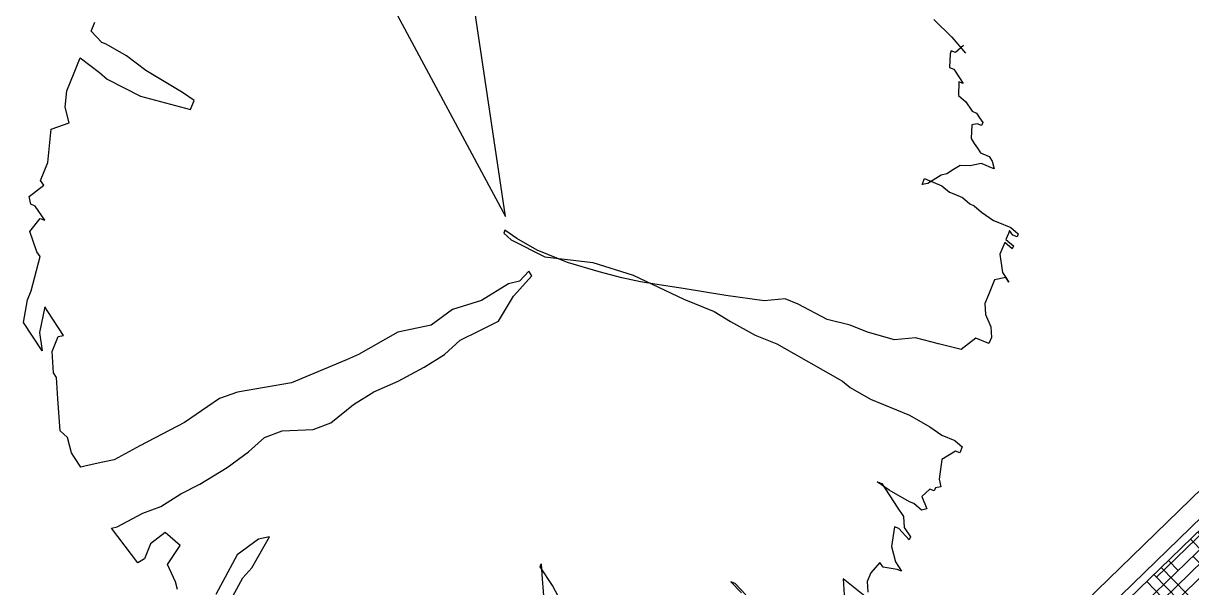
# Model space of a CAD drawing. Header units: millimetres. Extents: x 111 to 1506, y 14 to 566.
# Drawn here: x 239.371 to 241.536, y 168.206 to 169.252 of the extents above; entities that cross this region are included whole.
import ezdxf

# ---------------------------------------------------------------- set-up
doc = ezdxf.new("R2010")
doc.units = ezdxf.units.MM
doc.layers.add('fer', color=8, linetype='Continuous')
doc.layers.add('mobiliario', color=45, linetype='Continuous', lineweight=13)

# ---------------------------------------------------------------- blocks, each defined once
blk = doc.blocks.new('bloque1')
at = {"layer": 'mobiliario'}
h = blk.add_hatch(dxfattribs=at)
h.set_pattern_fill('HOUND', color=250, scale=0.2, style=0)
h.set_pattern_definition([(360, (2.309277, 33.903915), (0.05, 0.0125), [0.2, -0.1]), (90, (2.309277, 33.903915), (-0.0125, -0.05), [0.2, -0.1])])
h.paths.add_polyline_path([(257.0489, 18.2496), (257.0611, 18.2686), (257.0449, 18.3354), (257.0527, 18.3753), (256.878, 18.3753), (256.878, 18.0453), (257.1093, 18.0453), (257.0855, 18.1037), (257.0517, 18.116)])
h.paths.add_polyline_path([(257.5635, 18.3753), (257.399, 18.3753), (257.4541, 18.2459), (257.3762, 18.0997), (257.3589, 18.1041), (257.3462, 18.0453), (257.5635, 18.0453)])
at = {"layer": 'mobiliario', "color": 250}
for p, q in [((257.5985, 18.4103), (257.3507, 18.4103)), ((257.5735, 18.3853), (257.3947, 18.3853)), ((257.5635, 18.3753), (257.399, 18.3753))]:
    blk.add_line(p, q, dxfattribs=at)
blk = doc.blocks.new('A$C772F565F')
at = {"layer": 'mobiliario', "lineweight": 13, "xscale": 1.506646428533565, "yscale": 1.506646428533565, "zscale": 1.506646428533565}
blk.add_blockref('bloque1', (-385.6239, -26.38), dxfattribs=at)
blk = doc.blocks.new('tr')
at = {"layer": 'fer', "color": 97}
for p, q in [((1378.7648, 206.7174), (1378.7707, 206.7347)), ((1378.7648, 206.7174), (1378.7707, 206.7347)), ((1378.7707, 206.7347), (1378.7827, 206.7347)), ((1378.7707, 206.7347), (1378.7707, 206.7347)), ((1378.7707, 206.7347), (1378.7827, 206.7347)), ((1378.7707, 206.7347), (1378.7707, 206.7347)), ((1378.7827, 206.7347), (1378.7827, 206.7261)), ((1378.7827, 206.7347), (1378.7827, 206.7261)), ((1378.7827, 206.7261), (1378.8065, 206.7087)), ((1378.7827, 206.7261), (1378.7827, 206.7261)), ((1378.7827, 206.7261), (1378.8065, 206.7087)), ((1378.7827, 206.7261), (1378.7827, 206.7261)), ((1378.8422, 206.7174), (1378.8541, 206.7261)), ((1378.8422, 206.7174), (1378.8541, 206.7261)), ((1378.8541, 206.7261), (1378.86, 206.7174)), ((1378.8541, 206.7261), (1378.8541, 206.7261)), ((1378.8541, 206.7261), (1378.86, 206.7174)), ((1378.8541, 206.7261), (1378.8541, 206.7261)), ((1378.4553, 206.7001), (1378.4494, 206.6914)), ((1378.4494, 206.6914), (1378.4553, 206.7001)), ((1378.4553, 206.7001), (1378.4494, 206.6914)), ((1378.4494, 206.6914), (1378.4553, 206.7001)), ((1378.5268, 206.6827), (1378.5446, 206.7001)), ((1378.5268, 206.6827), (1378.5446, 206.7001)), ((1378.5446, 206.7001), (1378.5625, 206.7087)), ((1378.5446, 206.7001), (1378.5625, 206.7087)), ((1378.5446, 206.7001), (1378.5446, 206.7001)), ((1378.5446, 206.7001), (1378.5446, 206.7001)), ((1378.5625, 206.7087), (1378.5744, 206.7087)), ((1378.5625, 206.7087), (1378.5625, 206.7087)), ((1378.5625, 206.7087), (1378.5744, 206.7087)), ((1378.5625, 206.7087), (1378.5625, 206.7087)), ((1378.5744, 206.7087), (1378.5744, 206.6827)), ((1378.5744, 206.7087), (1378.5744, 206.7087)), ((1378.5744, 206.7087), (1378.5744, 206.6827)), ((1378.5744, 206.7087), (1378.5744, 206.7087)), ((1378.7648, 206.6914), (1378.7648, 206.7174)), ((1378.7648, 206.6914), (1378.7648, 206.7174)), ((1378.8065, 206.7087), (1378.8422, 206.7174)), ((1378.8065, 206.7087), (1378.8422, 206.7174)), ((1378.86, 206.7174), (1378.866, 206.7174)), ((1378.86, 206.7174), (1378.866, 206.7174)), ((1378.866, 206.7174), (1378.866, 206.7087)), ((1378.866, 206.7174), (1378.866, 206.7087)), ((1378.866, 206.7087), (1378.8838, 206.7001)), ((1378.866, 206.7087), (1378.8838, 206.7001)), ((1378.8838, 206.7001), (1378.9017, 206.7174)), ((1378.8838, 206.7001), (1378.9017, 206.7174)), ((1378.9017, 206.7174), (1378.9076, 206.7087)), ((1378.9017, 206.7174), (1378.9076, 206.7087)), ((1378.9076, 206.7087), (1378.9017, 206.6914)), ((1378.9076, 206.7087), (1378.9017, 206.6914)), ((1378.9493, 206.6914), (1378.9612, 206.7087)), ((1378.9493, 206.6914), (1378.9612, 206.7087)), ((1378.9671, 206.7087), (1378.9552, 206.6827)), ((1378.9671, 206.7087), (1378.9552, 206.6827)), ((1378.9612, 206.7087), (1378.9671, 206.7087)), ((1378.9612, 206.7087), (1378.9671, 206.7087)), ((1378.9909, 206.6827), (1379.0147, 206.7001)), ((1378.9909, 206.6827), (1379.0147, 206.7001)), ((1379.0147, 206.7001), (1379.0266, 206.7174)), ((1379.0147, 206.7001), (1379.0266, 206.7174)), ((1379.0266, 206.7174), (1379.0266, 206.7087)), ((1379.0266, 206.7174), (1379.0266, 206.7087)), ((1379.0266, 206.7087), (1379.0326, 206.6827)), ((1379.0266, 206.7087), (1379.0326, 206.6827)), ((1378.3601, 206.6654), (1378.3661, 206.6827)), ((1378.3601, 206.6654), (1378.3661, 206.6827)), ((1378.3661, 206.6827), (1378.372, 206.6827)), ((1378.3661, 206.6827), (1378.372, 206.6827)), ((1378.372, 206.6827), (1378.372, 206.6741)), ((1378.372, 206.6827), (1378.372, 206.6741)), ((1378.3839, 206.6654), (1378.3899, 206.6827)), ((1378.3839, 206.6654), (1378.3899, 206.6827)), ((1378.3958, 206.6827), (1378.3899, 206.6654)), ((1378.3899, 206.6827), (1378.3958, 206.6827)), ((1378.3958, 206.6827), (1378.3899, 206.6654)), ((1378.3899, 206.6827), (1378.3958, 206.6827)), ((1378.4137, 206.6654), (1378.4434, 206.6827)), ((1378.4137, 206.6654), (1378.4434, 206.6827)), ((1378.4434, 206.6827), (1378.4494, 206.6914)), ((1378.4434, 206.6827), (1378.4494, 206.6914)), ((1378.4494, 206.6914), (1378.4613, 206.6741)), ((1378.4494, 206.6914), (1378.4613, 206.6741)), ((1378.5089, 206.6741), (1378.5268, 206.6827)), ((1378.5089, 206.6741), (1378.5268, 206.6827)), ((1378.5744, 206.6827), (1378.6041, 206.6654)), ((1378.5744, 206.6827), (1378.6041, 206.6654)), ((1378.7588, 206.6654), (1378.7648, 206.6914)), ((1378.7588, 206.6654), (1378.7648, 206.6914)), ((1378.9017, 206.6827), (1378.8957, 206.6394)), ((1378.9017, 206.6827), (1378.8957, 206.6394)), ((1378.9017, 206.6914), (1378.9017, 206.6827)), ((1378.9017, 206.6914), (1378.9017, 206.6827)), ((1378.9195, 206.6654), (1378.9314, 206.6827)), ((1378.9195, 206.6654), (1378.9314, 206.6827)), ((1378.9314, 206.6827), (1378.9493, 206.6914)), ((1378.9314, 206.6827), (1378.9493, 206.6914)), ((1378.9552, 206.6741), (1378.9909, 206.6827)), ((1378.9552, 206.6827), (1378.9552, 206.6741)), ((1378.9552, 206.6741), (1378.9909, 206.6827)), ((1378.9552, 206.6827), (1378.9552, 206.6741)), ((1379.0326, 206.6827), (1379.0266, 206.6741)), ((1379.0326, 206.6827), (1379.0266, 206.6741)), ((1379.0981, 206.6827), (1379.0802, 206.6221)), ((1379.0981, 206.6827), (1379.0802, 206.6221)), ((1378.3601, 206.6394), (1378.3601, 206.6654)), ((1378.3601, 206.6394), (1378.3601, 206.6654)), ((1378.372, 206.6741), (1378.3661, 206.6654)), ((1378.372, 206.6741), (1378.3661, 206.6654)), ((1378.3661, 206.6654), (1378.372, 206.6654)), ((1378.3661, 206.6654), (1378.372, 206.6654)), ((1378.372, 206.6654), (1378.3839, 206.6654)), ((1378.372, 206.6654), (1378.3839, 206.6654)), ((1378.3899, 206.6654), (1378.4137, 206.6654)), ((1378.3899, 206.6654), (1378.4137, 206.6654)), ((1378.4613, 206.6741), (1378.491, 206.6741)), ((1378.4613, 206.6741), (1378.491, 206.6741)), ((1378.491, 206.6741), (1378.5089, 206.6741)), ((1378.491, 206.6741), (1378.5089, 206.6741)), ((1378.6041, 206.6654), (1378.6101, 206.6221)), ((1378.6041, 206.6654), (1378.6101, 206.6221)), ((1378.7529, 206.6221), (1378.7588, 206.6654)), ((1378.7529, 206.6221), (1378.7588, 206.6654)), ((1378.8898, 206.6221), (1378.9195, 206.6654)), ((1378.8898, 206.6221), (1378.9195, 206.6654)), ((1379.0266, 206.6741), (1379.0505, 206.6654)), ((1379.0266, 206.6741), (1379.0505, 206.6654)), ((1379.0505, 206.6654), (1379.0683, 206.6654)), ((1379.0505, 206.6654), (1379.0683, 206.6654)), ((1379.0683, 206.6654), (1379.0862, 206.6741)), ((1379.0683, 206.6654), (1379.0862, 206.6741)), ((1378.3601, 206.6307), (1378.3601, 206.6394)), ((1378.3601, 206.6307), (1378.3601, 206.6394)), ((1378.8957, 206.6394), (1378.8898, 206.6134)), ((1378.8957, 206.6394), (1378.8898, 206.6134)), ((1379.0802, 206.6221), (1379.1159, 206.6394)), ((1379.0802, 206.6221), (1379.1159, 206.6394)), ((1378.3542, 206.6047), (1378.3601, 206.6307)), ((1378.3542, 206.6047), (1378.3601, 206.6307)), ((1378.6101, 206.6221), (1378.616, 206.5788)), ((1378.6101, 206.6221), (1378.616, 206.5788)), ((1378.7529, 206.5441), (1378.7529, 206.6221)), ((1378.7529, 206.5441), (1378.7529, 206.6221)), ((1378.8898, 206.6134), (1378.8898, 206.6221)), ((1378.8898, 206.6134), (1378.8898, 206.6221)), ((1378.259, 206.5874), (1378.2709, 206.5961)), ((1378.259, 206.5874), (1378.2709, 206.5961)), ((1378.2709, 206.5961), (1378.2709, 206.5874)), ((1378.2709, 206.5961), (1378.2709, 206.5874)), ((1378.3482, 206.5874), (1378.3542, 206.6047)), ((1378.3482, 206.5874), (1378.3542, 206.6047)), ((1378.253, 206.5788), (1378.259, 206.5874)), ((1378.253, 206.5788), (1378.259, 206.5874)), ((1378.253, 206.5614), (1378.253, 206.5788)), ((1378.253, 206.5614), (1378.253, 206.5788)), ((1378.259, 206.5874), (1378.259, 206.5874)), ((1378.259, 206.5874), (1378.259, 206.5874)), ((1378.2709, 206.5874), (1378.2709, 206.5788)), ((1378.2709, 206.5874), (1378.2709, 206.5788)), ((1378.2709, 206.5788), (1378.2709, 206.5701)), ((1378.2709, 206.5788), (1378.2709, 206.5788)), ((1378.2709, 206.5788), (1378.2709, 206.5701)), ((1378.2709, 206.5788), (1378.2709, 206.5788)), ((1378.2709, 206.5701), (1378.2828, 206.5528)), ((1378.2709, 206.5701), (1378.2828, 206.5528)), ((1378.3423, 206.5614), (1378.3482, 206.5788)), ((1378.3423, 206.5614), (1378.3482, 206.5788)), ((1378.3482, 206.5788), (1378.3482, 206.5874)), ((1378.3482, 206.5788), (1378.3482, 206.5874)), ((1378.616, 206.5788), (1378.6339, 206.5441)), ((1378.616, 206.5788), (1378.6339, 206.5441)), ((1378.2411, 206.5441), (1378.2471, 206.5528)), ((1378.2411, 206.5441), (1378.2471, 206.5528)), ((1378.2471, 206.5528), (1378.253, 206.5614)), ((1378.2471, 206.5528), (1378.253, 206.5614)), ((1378.2828, 206.5528), (1378.2887, 206.5354)), ((1378.2828, 206.5528), (1378.2887, 206.5354)), ((1378.3423, 206.5441), (1378.3423, 206.5614)), ((1378.3423, 206.5441), (1378.3423, 206.5614)), ((1378.1875, 206.5268), (1378.1935, 206.5354)), ((1378.1875, 206.5268), (1378.1935, 206.5354)), ((1378.1875, 206.5181), (1378.1875, 206.5268)), ((1378.1875, 206.5181), (1378.1875, 206.5268)), ((1378.1935, 206.5354), (1378.1994, 206.5441)), ((1378.1935, 206.5354), (1378.1994, 206.5441)), ((1378.1994, 206.5441), (1378.2054, 206.5441)), ((1378.1994, 206.5441), (1378.2054, 206.5441)), ((1378.2054, 206.5441), (1378.2054, 206.5354)), ((1378.2054, 206.5441), (1378.2054, 206.5441)), ((1378.2054, 206.5441), (1378.2054, 206.5354)), ((1378.2054, 206.5441), (1378.2054, 206.5441)), ((1378.2054, 206.5354), (1378.2113, 206.5268)), ((1378.2054, 206.5354), (1378.2054, 206.5354)), ((1378.2054, 206.5354), (1378.2113, 206.5268)), ((1378.2054, 206.5354), (1378.2054, 206.5354)), ((1378.2113, 206.5268), (1378.2351, 206.5354)), ((1378.2113, 206.5268), (1378.2351, 206.5354)), ((1378.2351, 206.5354), (1378.2411, 206.5441)), ((1378.2351, 206.5354), (1378.2411, 206.5441)), ((1378.2351, 206.5354), (1378.2351, 206.5354)), ((1378.2351, 206.5354), (1378.2351, 206.5354)), ((1378.2887, 206.5354), (1378.3006, 206.5268)), ((1378.2887, 206.5354), (1378.3006, 206.5268)), ((1378.3006, 206.5268), (1378.3125, 206.5181)), ((1378.3006, 206.5268), (1378.3125, 206.5181)), ((1378.3363, 206.5181), (1378.3423, 206.5354)), ((1378.3363, 206.5181), (1378.3423, 206.5354)), ((1378.3423, 206.5441), (1378.3423, 206.5441)), ((1378.3423, 206.5354), (1378.3423, 206.5441)), ((1378.3423, 206.5441), (1378.3423, 206.5441)), ((1378.3423, 206.5354), (1378.3423, 206.5441)), ((1378.6339, 206.5441), (1378.6398, 206.4921)), ((1378.6339, 206.5441), (1378.6398, 206.4921)), ((1378.7469, 206.5008), (1378.7529, 206.5441)), ((1378.7469, 206.5008), (1378.7529, 206.5441)), ((1378.1756, 206.5008), (1378.1875, 206.5181)), ((1378.1756, 206.5008), (1378.1875, 206.5181)), ((1378.3125, 206.5181), (1378.3185, 206.5094)), ((1378.3125, 206.5181), (1378.3185, 206.5094)), ((1378.3185, 206.5094), (1378.3423, 206.4921)), ((1378.3185, 206.5094), (1378.3423, 206.4921)), ((1378.3363, 206.4834), (1378.3363, 206.5181)), ((1378.3363, 206.4834), (1378.3363, 206.5181)), ((1378.1399, 206.4748), (1378.1459, 206.4834)), ((1378.1399, 206.4748), (1378.1459, 206.4834)), ((1378.1459, 206.4748), (1378.1697, 206.4834)), ((1378.1459, 206.4834), (1378.1459, 206.4748)), ((1378.1459, 206.4748), (1378.1697, 206.4834)), ((1378.1459, 206.4834), (1378.1459, 206.4748)), ((1378.1697, 206.4834), (1378.1756, 206.5008)), ((1378.1697, 206.4834), (1378.1756, 206.5008)), ((1378.3363, 206.4834), (1378.3363, 206.4834)), ((1378.3482, 206.4834), (1378.3363, 206.4834)), ((1378.3363, 206.4834), (1378.3363, 206.4834)), ((1378.3482, 206.4834), (1378.3363, 206.4834)), ((1378.3423, 206.4921), (1378.3482, 206.4834)), ((1378.3423, 206.4921), (1378.3482, 206.4834)), ((1378.6398, 206.4921), (1378.6398, 206.4574)), ((1378.6398, 206.4921), (1378.6398, 206.4574)), ((1378.7231, 206.3448), (1378.741, 206.4834)), ((1378.7231, 206.3448), (1378.741, 206.4834)), ((1378.741, 206.4834), (1378.7469, 206.5008)), ((1378.741, 206.4834), (1378.7469, 206.5008)), ((1378.0745, 206.4314), (1378.0923, 206.4661)), ((1378.0745, 206.4314), (1378.0923, 206.4661)), ((1378.128, 206.4574), (1378.1399, 206.4748)), ((1378.128, 206.4574), (1378.1399, 206.4748)), ((1378.1399, 206.4748), (1378.1399, 206.4748)), ((1378.1399, 206.4748), (1378.1399, 206.4748)), ((1379.1754, 206.4661), (1379.1635, 206.4401)), ((1379.1754, 206.4661), (1379.1635, 206.4401)), ((1378.0804, 206.4574), (1378.0983, 206.4488)), ((1378.0804, 206.4574), (1378.0983, 206.4488)), ((1378.0983, 206.4488), (1378.0983, 206.4401)), ((1378.0983, 206.4488), (1378.0983, 206.4488)), ((1378.0983, 206.4488), (1378.0983, 206.4401)), ((1378.0983, 206.4488), (1378.0983, 206.4488)), ((1378.0983, 206.4401), (1378.1042, 206.4401)), ((1378.0983, 206.4401), (1378.0983, 206.4401)), ((1378.0983, 206.4401), (1378.1042, 206.4401)), ((1378.0983, 206.4401), (1378.0983, 206.4401)), ((1378.1042, 206.4401), (1378.128, 206.4488)), ((1378.1042, 206.4401), (1378.128, 206.4488)), ((1378.128, 206.4574), (1378.128, 206.4574)), ((1378.128, 206.4574), (1378.128, 206.4574)), ((1378.128, 206.4574), (1378.128, 206.4574)), ((1378.128, 206.4488), (1378.128, 206.4574)), ((1378.128, 206.4574), (1378.128, 206.4574)), ((1378.128, 206.4574), (1378.128, 206.4574)), ((1378.128, 206.4574), (1378.128, 206.4574)), ((1378.128, 206.4488), (1378.128, 206.4574)), ((1378.6398, 206.4574), (1378.6458, 206.4141)), ((1378.6398, 206.4574), (1378.6458, 206.4141)), ((1379.1635, 206.4314), (1379.1754, 206.4574)), ((1379.1635, 206.4314), (1379.1754, 206.4574)), ((1379.1635, 206.4401), (1379.1635, 206.4314)), ((1379.1635, 206.4401), (1379.1635, 206.4314)), ((1378.0566, 206.3881), (1378.0745, 206.4314)), ((1378.0566, 206.3881), (1378.0745, 206.4314)), ((1378.6458, 206.4141), (1378.6398, 206.3534)), ((1378.6458, 206.4141), (1378.6398, 206.3534)), ((1378.6398, 206.3534), (1378.6398, 206.3274)), ((1378.6398, 206.3534), (1378.6398, 206.3274)), ((1378.7231, 206.3014), (1378.7231, 206.3448)), ((1378.7231, 206.3014), (1378.7231, 206.3448)), ((1378.6398, 206.3274), (1378.6577, 206.2928)), ((1378.6398, 206.3274), (1378.6577, 206.2928)), ((1378.6577, 206.2928), (1378.6755, 206.2235)), ((1378.6577, 206.2928), (1378.6755, 206.2235)), ((1378.7172, 206.2495), (1378.7231, 206.3014)), ((1378.7172, 206.2495), (1378.7231, 206.3014)), ((1378.7112, 206.2148), (1378.7172, 206.2495)), ((1378.7112, 206.2148), (1378.7172, 206.2495)), ((1378.6755, 206.2235), (1378.6934, 206.1455)), ((1378.6755, 206.2235), (1378.6934, 206.1455)), ((1378.7112, 206.1541), (1378.7112, 206.2148)), ((1378.7112, 206.1541), (1378.7112, 206.2148)), ((1379.3302, 206.1715), (1379.2944, 206.1281)), ((1379.3302, 206.1715), (1379.2944, 206.1281)), ((1378.6934, 206.1455), (1378.7053, 206.0935)), ((1378.6934, 206.1455), (1378.7053, 206.0935)), ((1378.7053, 206.0501), (1378.7112, 206.1541)), ((1378.7053, 206.0501), (1378.7112, 206.1541)), ((1379.2944, 206.1281), (1379.2706, 206.0935)), ((1379.2944, 206.1281), (1379.2706, 206.0935)), ((1379.2825, 206.1021), (1379.3182, 206.1195)), ((1379.2825, 206.1021), (1379.3182, 206.1195)), ((1378.7053, 206.0935), (1378.7112, 206.0675)), ((1378.7053, 206.0935), (1378.7112, 206.0675)), ((1379.2647, 206.0935), (1379.2825, 206.1021)), ((1379.2647, 206.0935), (1379.2825, 206.1021)), ((1379.2706, 206.0935), (1379.2647, 206.0935)), ((1379.2706, 206.0935), (1379.2647, 206.0935)), ((1378.7112, 205.9722), (1378.7053, 206.0501)), ((1378.7112, 205.9722), (1378.7053, 206.0501)), ((1378.7112, 206.0675), (1378.7172, 206.0328)), ((1378.7112, 206.0675), (1378.7172, 206.0328)), ((1378.7172, 206.0328), (1378.7231, 205.9895)), ((1378.7172, 206.0328), (1378.7231, 205.9895)), ((1378.7231, 205.9895), (1378.7291, 205.9288)), ((1378.7231, 205.9895), (1378.7291, 205.9288)), ((1378.735, 205.8855), (1378.7112, 205.9722)), ((1378.735, 205.8855), (1378.7112, 205.9722)), ((1378.7291, 205.9288), (1378.7291, 205.8682)), ((1378.7291, 205.9288), (1378.7291, 205.8682)), ((1378.7291, 205.8162), (1378.735, 205.8855)), ((1378.7291, 205.8162), (1378.735, 205.8855)), ((1378.7767, 205.8768), (1378.7707, 205.8682)), ((1378.7767, 205.8768), (1378.7707, 205.8682)), ((1378.8243, 205.8595), (1378.7767, 205.8768)), ((1378.8243, 205.8595), (1378.7767, 205.8768)), ((1378.7291, 205.8682), (1378.7231, 205.8248)), ((1378.7291, 205.8682), (1378.7231, 205.8248)), ((1378.7707, 205.8682), (1378.7946, 205.8595)), ((1378.7707, 205.8682), (1378.7946, 205.8595)), ((1378.7946, 205.8595), (1378.8065, 205.8422)), ((1378.7946, 205.8595), (1378.8065, 205.8422)), ((1378.8779, 205.8508), (1378.8243, 205.8595)), ((1378.8779, 205.8508), (1378.8243, 205.8595)), ((1378.8065, 205.8422), (1378.8541, 205.8075)), ((1378.8065, 205.8422), (1378.8541, 205.8075)), ((1378.9076, 205.8248), (1378.8779, 205.8508)), ((1378.9076, 205.8248), (1378.8779, 205.8508)), ((1378.7231, 205.8248), (1378.7172, 205.7988)), ((1378.7231, 205.8248), (1378.7172, 205.7988)), ((1378.7231, 205.7988), (1378.7291, 205.8162)), ((1378.7231, 205.7988), (1378.7291, 205.8162)), ((1378.9374, 205.7988), (1378.9076, 205.8248)), ((1378.9374, 205.7988), (1378.9076, 205.8248)), ((1378.6934, 205.7902), (1377.9435, 205.3482)), ((1378.6934, 205.7902), (1377.9435, 205.3482)), ((1378.3839, 205.4175), (1378.6934, 205.7902)), ((1378.3839, 205.4175), (1378.6934, 205.7902)), ((1378.7172, 205.7988), (1378.7231, 205.7988)), ((1378.7172, 205.7988), (1378.7231, 205.7988)), ((1378.8541, 205.8075), (1378.8898, 205.7642)), ((1378.8541, 205.8075), (1378.8898, 205.7642)), ((1378.9731, 205.7815), (1378.9374, 205.7988)), ((1378.9731, 205.7815), (1378.9374, 205.7988)), ((1379.0088, 205.7555), (1378.9731, 205.7815)), ((1379.0088, 205.7555), (1378.9731, 205.7815)), ((1378.8898, 205.7642), (1378.9314, 205.7382)), ((1378.8898, 205.7642), (1378.9314, 205.7382)), ((1379.0505, 205.7208), (1379.0088, 205.7555)), ((1379.0505, 205.7208), (1379.0088, 205.7555)), ((1378.9314, 205.7382), (1378.9671, 205.6862)), ((1378.9314, 205.7382), (1378.9671, 205.6862)), ((1379.0862, 205.6862), (1379.0505, 205.7208)), ((1379.0862, 205.6862), (1379.0505, 205.7208)), ((1378.9671, 205.6862), (1379.0326, 205.6342)), ((1378.9671, 205.6862), (1379.0326, 205.6342)), ((1379.1219, 205.6602), (1379.0862, 205.6862)), ((1379.1219, 205.6602), (1379.0862, 205.6862)), ((1379.1695, 205.6342), (1379.1219, 205.6602)), ((1379.1695, 205.6342), (1379.1219, 205.6602)), ((1379.0326, 205.6342), (1379.0505, 205.6169)), ((1379.0326, 205.6342), (1379.0505, 205.6169)), ((1379.0505, 205.6169), (1379.1278, 205.5389)), ((1379.0505, 205.6169), (1379.1278, 205.5389)), ((1379.1933, 205.6082), (1379.1695, 205.6342)), ((1379.1933, 205.6082), (1379.1695, 205.6342)), ((1379.2171, 205.5562), (1379.1933, 205.6082)), ((1379.2171, 205.5562), (1379.1933, 205.6082)), ((1379.4075, 205.6082), (1379.4194, 205.5909)), ((1379.473, 205.5995), (1379.4075, 205.6082)), ((1379.4075, 205.6082), (1379.4194, 205.5909)), ((1379.473, 205.5995), (1379.4075, 205.6082)), ((1379.4968, 205.5909), (1379.473, 205.5995)), ((1379.4968, 205.5909), (1379.473, 205.5995)), ((1379.4194, 205.5909), (1379.4611, 205.5649)), ((1379.4194, 205.5909), (1379.4611, 205.5649)), ((1379.5741, 205.5822), (1379.4968, 205.5909)), ((1379.5741, 205.5822), (1379.4968, 205.5909)), ((1379.2409, 205.5302), (1379.2171, 205.5562)), ((1379.2409, 205.5302), (1379.2171, 205.5562)), ((1379.4611, 205.5649), (1379.5444, 205.5562)), ((1379.4611, 205.5649), (1379.5444, 205.5562)), ((1379.1278, 205.5389), (1379.1814, 205.4522)), ((1379.1278, 205.5389), (1379.1814, 205.4522)), ((1379.2766, 205.5129), (1379.2409, 205.5302)), ((1379.2766, 205.5129), (1379.2409, 205.5302)), ((1379.3182, 205.4869), (1379.2766, 205.5129)), ((1379.3182, 205.4869), (1379.2766, 205.5129)), ((1379.3659, 205.4522), (1379.3182, 205.4869)), ((1379.3659, 205.4522), (1379.3182, 205.4869)), ((1379.5622, 205.4869), (1379.5503, 205.4782)), ((1379.5622, 205.4869), (1379.5503, 205.4782)), ((1379.5503, 205.4782), (1379.5265, 205.4522)), ((1379.5503, 205.4782), (1379.5265, 205.4522)), ((1379.5503, 205.4782), (1379.5503, 205.4782)), ((1379.5503, 205.4782), (1379.5503, 205.4782)), ((1379.1814, 205.4522), (1379.2052, 205.4262)), ((1379.1814, 205.4522), (1379.2052, 205.4262)), ((1379.3956, 205.4262), (1379.3659, 205.4522)), ((1379.3956, 205.4262), (1379.3659, 205.4522)), ((1379.4849, 205.4609), (1379.473, 205.4262)), ((1379.4849, 205.4609), (1379.473, 205.4262)), ((1379.5265, 205.4522), (1379.4849, 205.4609)), ((1379.5265, 205.4522), (1379.4849, 205.4609)), ((1379.2052, 205.4262), (1379.2706, 205.3829)), ((1379.2052, 205.4262), (1379.2706, 205.3829)), ((1379.4313, 205.4002), (1379.3956, 205.4262)), ((1379.4313, 205.4002), (1379.3956, 205.4262)), ((1379.473, 205.4262), (1379.5027, 205.4089)), ((1379.473, 205.4262), (1379.5027, 205.4089)), ((1379.4551, 205.3742), (1379.4313, 205.4002)), ((1379.4551, 205.3742), (1379.4313, 205.4002)), ((1379.5027, 205.4089), (1379.5325, 205.4089)), ((1379.5027, 205.4089), (1379.5325, 205.4089)), ((1379.5444, 205.4002), (1379.5027, 205.3309)), ((1379.5444, 205.4002), (1379.5027, 205.3309)), ((1379.5325, 205.4089), (1379.5444, 205.4002)), ((1379.5325, 205.4089), (1379.5444, 205.4002)), ((1379.2706, 205.3829), (1379.3421, 205.3222)), ((1379.2706, 205.3829), (1379.3421, 205.3222)), ((1379.4968, 205.3396), (1379.4551, 205.3742)), ((1379.4968, 205.3396), (1379.4551, 205.3742)), ((1379.5027, 205.3309), (1379.4968, 205.3396)), ((1379.5027, 205.3309), (1379.4968, 205.3396)), ((1379.3421, 205.3222), (1379.3837, 205.2876)), ((1379.3421, 205.3222), (1379.3837, 205.2876)), ((1379.3837, 205.2876), (1379.3956, 205.2702)), ((1379.3837, 205.2876), (1379.3956, 205.2702)), ((1379.3956, 205.2702), (1379.4135, 205.2442)), ((1379.3956, 205.2702), (1379.4135, 205.2442)), ((1379.4194, 205.2356), (1379.4075, 205.2182)), ((1379.4194, 205.2356), (1379.4075, 205.2182)), ((1379.4135, 205.2442), (1379.4194, 205.2356)), ((1379.4135, 205.2442), (1379.4135, 205.2442)), ((1379.4135, 205.2442), (1379.4194, 205.2356)), ((1379.4135, 205.2442), (1379.4135, 205.2442)), ((1379.4016, 205.2096), (1379.3778, 205.1922)), ((1379.4016, 205.2096), (1379.3778, 205.1922)), ((1379.4075, 205.2182), (1379.4016, 205.2096)), ((1379.4075, 205.2182), (1379.4016, 205.2096)), ((1379.3778, 205.1922), (1379.3718, 205.1749)), ((1379.3778, 205.1922), (1379.3718, 205.1749)), ((1379.3778, 205.1922), (1379.3778, 205.1922)), ((1379.3778, 205.1922), (1379.3778, 205.1922)), ((1379.3778, 205.1922), (1379.3778, 205.1922)), ((1379.3778, 205.1922), (1379.3778, 205.1922)), ((1378.7112, 205.1749), (1378.7053, 205.1489)), ((1378.7112, 205.1749), (1378.7053, 205.1489)), ((1378.7291, 205.1749), (1378.7112, 205.1749)), ((1378.7291, 205.1749), (1378.7112, 205.1749)), ((1378.741, 205.0796), (1378.7291, 205.1749)), ((1378.741, 205.0796), (1378.7291, 205.1749)), ((1379.3718, 205.1749), (1379.3182, 205.1489)), ((1379.3718, 205.1749), (1379.3182, 205.1489)), ((1378.7053, 205.1489), (1378.6934, 205.0709)), ((1378.7053, 205.1489), (1378.6934, 205.0709)), ((1379.3182, 205.1489), (1379.2825, 205.1316)), ((1379.3182, 205.1489), (1379.2825, 205.1316)), ((1379.3182, 205.1489), (1379.3182, 205.1489)), ((1379.3182, 205.1489), (1379.3182, 205.1489)), ((1379.2766, 205.1229), (1379.2409, 205.1056)), ((1379.2766, 205.1229), (1379.2409, 205.1056)), ((1379.2825, 205.1316), (1379.2766, 205.1229)), ((1379.2825, 205.1316), (1379.2766, 205.1229)), ((1379.2052, 205.1142), (1379.1754, 205.0709)), ((1379.2052, 205.1142), (1379.1754, 205.0709)), ((1379.2111, 205.1056), (1379.2052, 205.1142)), ((1379.2111, 205.1056), (1379.2052, 205.1142)), ((1379.2409, 205.1056), (1379.2111, 205.1056)), ((1379.2409, 205.1056), (1379.2111, 205.1056)), ((1378.735, 205.0103), (1378.741, 205.0796)), ((1378.735, 205.0103), (1378.741, 205.0796)), ((1379.2468, 205.0882), (1379.2111, 205.0363)), ((1379.2468, 205.0882), (1379.2111, 205.0363)), ((1379.2171, 205.0709), (1379.2468, 205.0882)), ((1379.2171, 205.0709), (1379.2468, 205.0882)), ((1378.6934, 205.0709), (1378.6815, 205.0276)), ((1378.6934, 205.0709), (1378.6815, 205.0276)), ((1379.1695, 205.0622), (1379.2171, 205.0709)), ((1379.1754, 205.0709), (1379.1695, 205.0622)), ((1379.1695, 205.0622), (1379.2171, 205.0709)), ((1379.1754, 205.0709), (1379.1695, 205.0622)), ((1379.2111, 205.0363), (1379.1695, 205.0276)), ((1379.2111, 205.0363), (1379.1695, 205.0276)), ((1378.6815, 205.0276), (1378.6755, 204.9843)), ((1378.6815, 205.0276), (1378.6755, 204.9843)), ((1378.7291, 204.9929), (1378.735, 205.0103)), ((1378.7291, 204.9929), (1378.735, 205.0103)), ((1379.0802, 205.0103), (1379.0505, 204.9843)), ((1379.0802, 205.0103), (1379.0505, 204.9843)), ((1379.0862, 205.0189), (1379.0802, 205.0103)), ((1379.0862, 205.0189), (1379.0802, 205.0103)), ((1379.1516, 205.0276), (1379.0862, 205.0189)), ((1379.1516, 205.0276), (1379.0862, 205.0189)), ((1379.0862, 205.0189), (1379.0862, 205.0189)), ((1379.0862, 205.0189), (1379.0862, 205.0189)), ((1379.1695, 205.0276), (1379.1516, 205.0276)), ((1379.1695, 205.0276), (1379.1516, 205.0276)), ((1378.7172, 204.9496), (1378.7291, 204.9929)), ((1378.7172, 204.9496), (1378.7291, 204.9929)), ((1379.0207, 205.0016), (1379.0028, 204.9756)), ((1379.0207, 205.0016), (1379.0028, 204.9756)), ((1379.0207, 204.9929), (1379.0207, 205.0016)), ((1379.0207, 204.9929), (1379.0207, 205.0016)), ((1379.0505, 204.9843), (1379.0207, 204.9929)), ((1379.0505, 204.9843), (1379.0207, 204.9929)), ((1378.6755, 204.9756), (1378.6636, 204.9496)), ((1378.6755, 204.9756), (1378.6636, 204.9496)), ((1378.6755, 204.9843), (1378.6755, 204.9756)), ((1378.6755, 204.9843), (1378.6755, 204.9756)), ((1378.8362, 204.9756), (1378.8124, 204.9583)), ((1378.8362, 204.9756), (1378.8124, 204.9583)), ((1378.86, 204.9496), (1378.8362, 204.9756)), ((1378.86, 204.9496), (1378.8362, 204.9756)), ((1378.9195, 204.9669), (1378.8898, 204.9583)), ((1378.9195, 204.9669), (1378.8898, 204.9583)), ((1378.9552, 204.9669), (1378.9195, 204.9669)), ((1378.9552, 204.9669), (1378.9195, 204.9669)), ((1378.9612, 204.9756), (1378.9552, 204.9669)), ((1378.9612, 204.9756), (1378.9552, 204.9669)), ((1378.9909, 204.9583), (1378.9612, 204.9756)), ((1378.9909, 204.9583), (1378.9612, 204.9756)), ((1379.0028, 204.9669), (1378.9909, 204.9583)), ((1379.0028, 204.9669), (1378.9909, 204.9583)), ((1379.0028, 204.9756), (1379.0028, 204.9669)), ((1379.0028, 204.9756), (1379.0028, 204.9669)), ((1379.0505, 204.9843), (1379.0505, 204.9843)), ((1379.0505, 204.9843), (1379.0505, 204.9843)), ((1379.0505, 204.9843), (1379.0505, 204.9843)), ((1379.0505, 204.9843), (1379.0505, 204.9843)), ((1378.6636, 204.9496), (1378.6458, 204.9496)), ((1378.6636, 204.9496), (1378.6458, 204.9496)), ((1378.7469, 204.9496), (1378.7172, 204.9496)), ((1378.7469, 204.9496), (1378.7172, 204.9496)), ((1378.7827, 204.9496), (1378.7469, 204.9496)), ((1378.7827, 204.9496), (1378.7469, 204.9496)), ((1378.8124, 204.9583), (1378.7827, 204.9496)), ((1378.8124, 204.9583), (1378.7827, 204.9496)), ((1378.8898, 204.9583), (1378.86, 204.9496)), ((1378.8898, 204.9583), (1378.86, 204.9496))]:
    blk.add_line(p, q, dxfattribs=at)

msp = doc.modelspace()

# ---------------------------------------------------------------- block references
at = {"lineweight": 100, "rotation": 247.9147716791316}
msp.add_blockref('tr', (567.94286, 1523.80075), dxfattribs=at)
at = {"layer": 'mobiliario', "lineweight": 13, "rotation": 44.16897034465374}
msp.add_blockref('A$C772F565F', (240.74064, 165.70628), dxfattribs=at)

doc.saveas('drawing.dxf')
